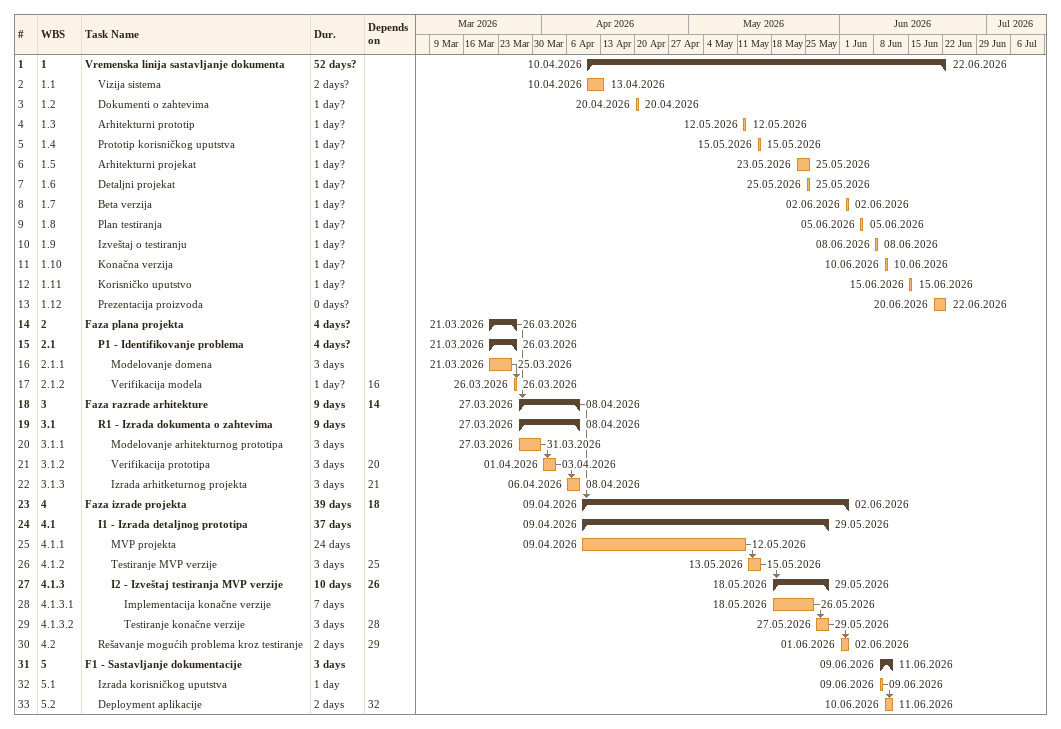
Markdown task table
| ID | WBS | Task | Duration | Start | Finish | Predecessors |
|---|---|---|---|---|---|---|
| 1 | 1 | **Vremenska linija sastavljanje dokumenta** | 52d? | 2026-04-10 | 2026-06-22 |  |
| 2 | 1.1 | Vizija sistema | 2d? | 2026-04-10 | 2026-04-13 |  |
| 3 | 1.2 | Dokumenti o zahtevima | 1d? | 2026-04-20 | 2026-04-20 |  |
| 4 | 1.3 | Arhitekturni prototip | 1d? | 2026-05-12 | 2026-05-12 |  |
| 5 | 1.4 | Prototip korisničkog uputstva | 1d? | 2026-05-15 | 2026-05-15 |  |
| 6 | 1.5 | Arhitekturni projekat | 1d? | 2026-05-23 | 2026-05-25 |  |
| 7 | 1.6 | Detaljni projekat | 1d? | 2026-05-25 | 2026-05-25 |  |
| 8 | 1.7 | Beta verzija | 1d? | 2026-06-02 | 2026-06-02 |  |
| 9 | 1.8 | Plan testiranja | 1d? | 2026-06-05 | 2026-06-05 |  |
| 10 | 1.9 | Izveštaj o testiranju | 1d? | 2026-06-08 | 2026-06-08 |  |
| 11 | 1.10 | Konačna verzija | 1d? | 2026-06-10 | 2026-06-10 |  |
| 12 | 1.11 | Korisničko uputstvo | 1d? | 2026-06-15 | 2026-06-15 |  |
| 13 | 1.12 | Prezentacija proizvoda | 0d? | 2026-06-20 | 2026-06-22 |  |
| 14 | 2 | **Faza plana projekta** | 4d? | 2026-03-21 | 2026-03-26 |  |
| 15 | 2.1 | **P1 - Identifikovanje problema** | 4d? | 2026-03-21 | 2026-03-26 |  |
| 16 | 2.1.1 | Modelovanje domena | 3d | 2026-03-21 | 2026-03-25 |  |
| 17 | 2.1.2 | Verifikacija modela | 1d? | 2026-03-26 | 2026-03-26 | 16 |
| 18 | 3 | **Faza razrade arhitekture** | 9d | 2026-03-27 | 2026-04-08 | 14 |
| 19 | 3.1 | **R1 - Izrada dokumenta o zahtevima** | 9d | 2026-03-27 | 2026-04-08 |  |
| 20 | 3.1.1 | Modelovanje arhitekturnog prototipa | 3d | 2026-03-27 | 2026-03-31 |  |
| 21 | 3.1.2 | Verifikacija prototipa | 3d | 2026-04-01 | 2026-04-03 | 20 |
| 22 | 3.1.3 | Izrada arhitketurnog projekta | 3d | 2026-04-06 | 2026-04-08 | 21 |
| 23 | 4 | **Faza izrade projekta** | 39d | 2026-04-09 | 2026-06-02 | 18 |
| 24 | 4.1 | **I1 - Izrada detaljnog prototipa** | 37d | 2026-04-09 | 2026-05-29 |  |
| 25 | 4.1.1 | MVP projekta | 24d | 2026-04-09 | 2026-05-12 |  |
| 26 | 4.1.2 | Testiranje MVP verzije | 3d | 2026-05-13 | 2026-05-15 | 25 |
| 27 | 4.1.3 | **I2 - Izveštaj testiranja MVP verzije** | 10d | 2026-05-18 | 2026-05-29 | 26 |
| 28 | 4.1.3.1 | Implementacija konačne verzije | 7d | 2026-05-18 | 2026-05-26 |  |
| 29 | 4.1.3.2 | Testiranje konačne verzije | 3d | 2026-05-27 | 2026-05-29 | 28 |
| 30 | 4.2 | Rešavanje mogućih problema kroz testiranje | 2d | 2026-06-01 | 2026-06-02 | 29 |
| 31 | 5 | **F1 - Sastavljanje dokumentacije** | 3d | 2026-06-09 | 2026-06-11 |  |
| 32 | 5.1 | Izrada korisničkog uputstva | 1d | 2026-06-09 | 2026-06-09 |  |
| 33 | 5.2 | Deployment aplikacije | 2d | 2026-06-10 | 2026-06-11 | 32 |
